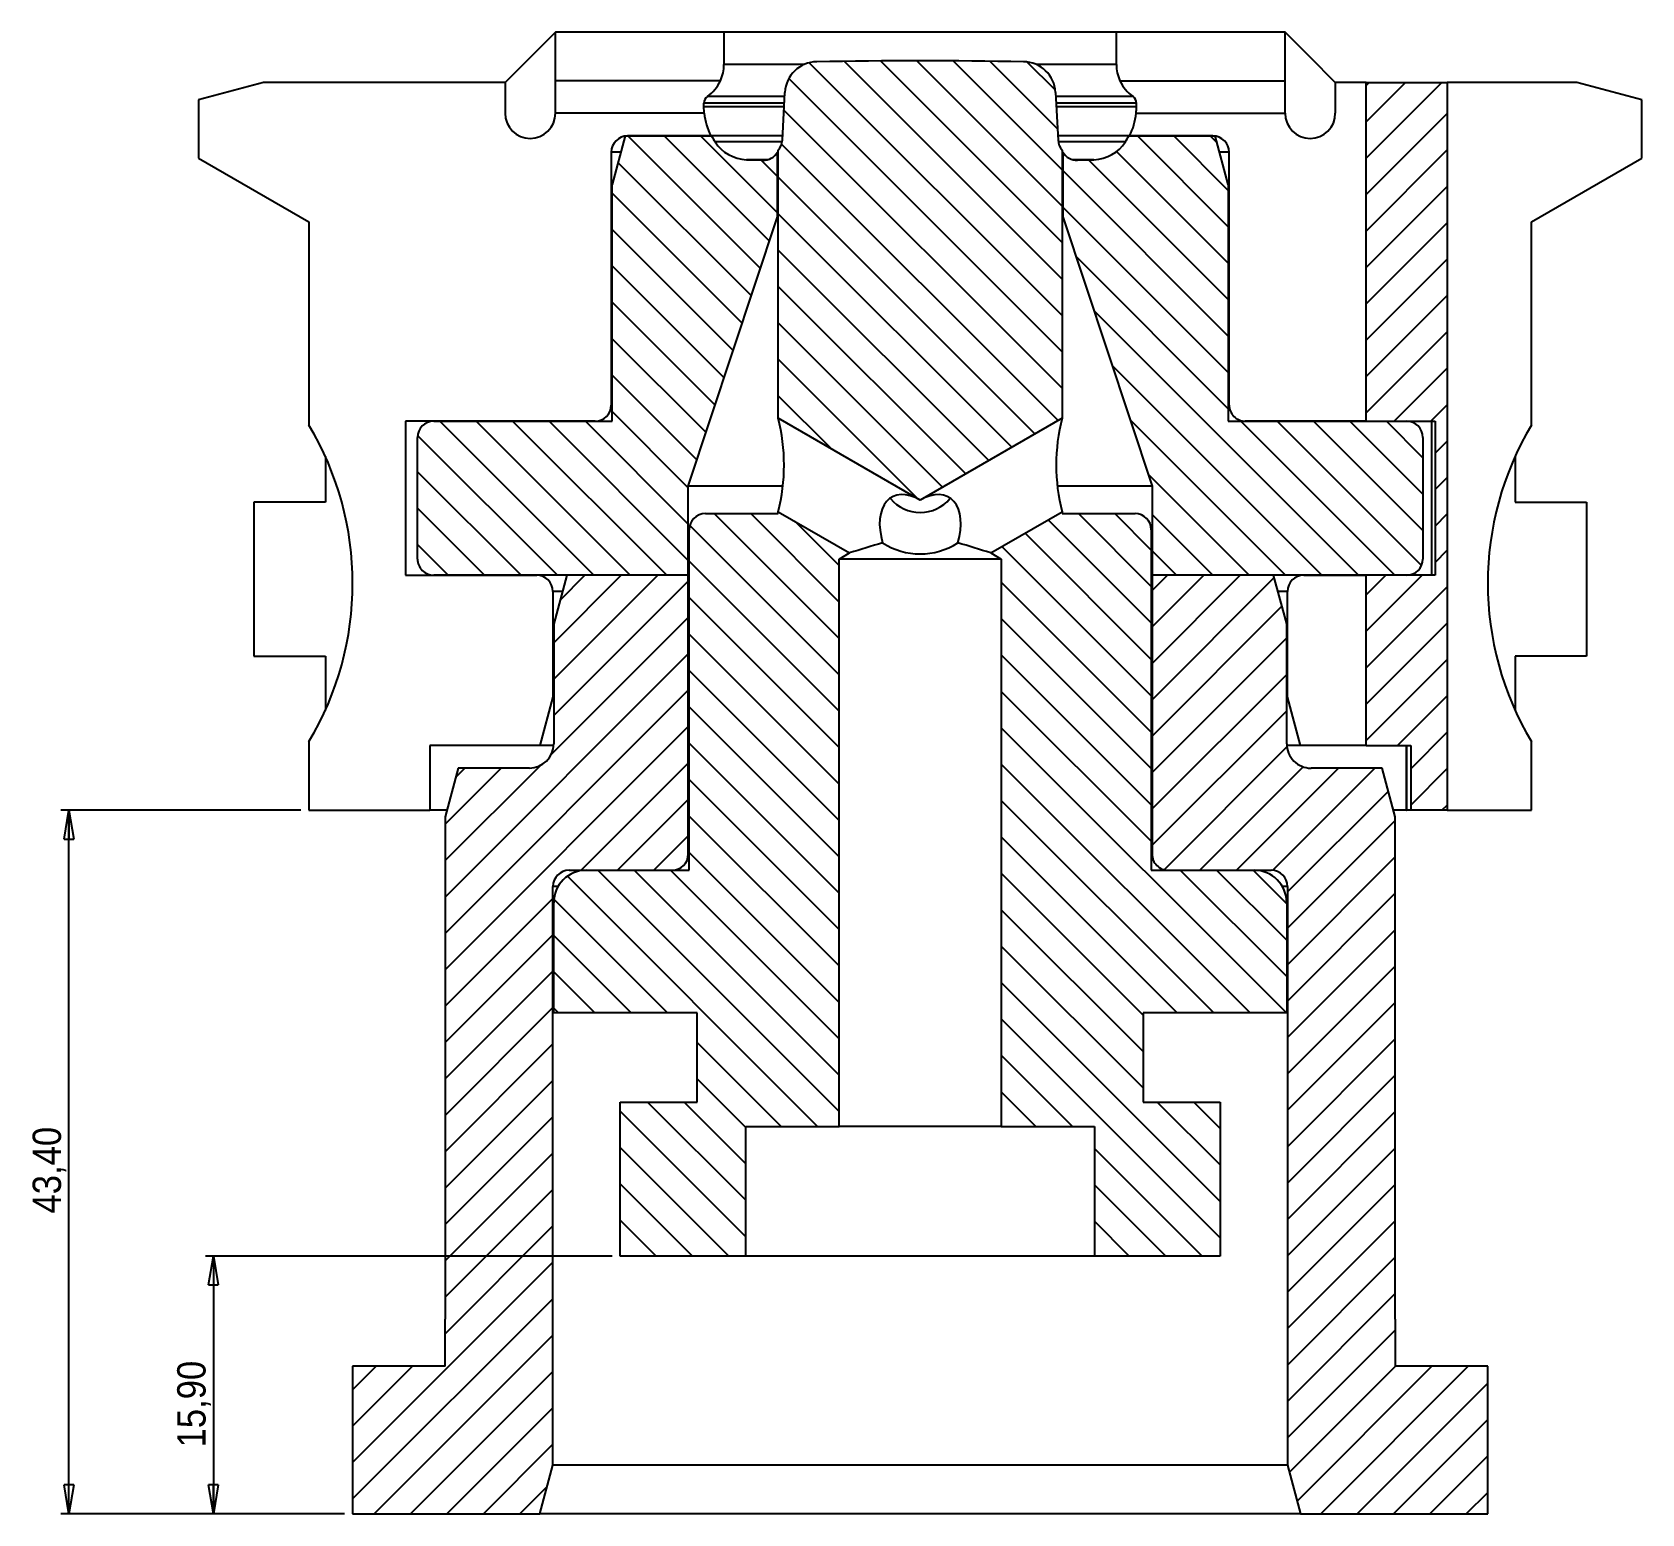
# Model space of a CAD drawing. Header units: millimetres. Extents: x 118 to 316, y 66 to 248.
import ezdxf

# ---------------------------------------------------------------- set-up
doc = ezdxf.new("R2010")
doc.units = ezdxf.units.MM
doc.linetypes.add('SLD-Solido', pattern=[0])
doc.layers.add('D', color=3, linetype='SLD-Solido', lineweight=25)
doc.layers.add('Q', color=2, linetype='SLD-Solido')
doc.layers.add('S', color=4, linetype='SLD-Solido')
doc.styles.add('SLDTEXTSTYLE0', font='GOTHIC.TTF', dxfattribs={"width": 0.913})
doc.dimstyles.new('SLDDIMSTYLE0', dxfattribs={"dimtxt": 3.5, "dimasz": 3.556, "dimexe": 0, "dimexo": 0.0625, "dimgap": 0.875, "dimtad": 1, "dimlfac": 0.5, "dimrnd": 1e-09, "dimzin": 12, "dimdsep": 46, "dimtxsty": 'SLDTEXTSTYLE0', "dimblk1": 'CLOSED', "dimblk2": 'CLOSED', "dimsah": 1, "dimcen": 0.09, "dimadec": 0, "dimazin": 3, "dimtfac": 1, "dimtofl": 0, "dimtmove": 0, "dimatfit": 3, "dimldrblk": 'CLOSED', "dimfxl": 0, "dimfrac": 2, "dimtolj": 1, "dimtzin": 12, "dimarcsym": 0})
pattern_1 = [(45, (0, 0), (-2.245064030267288, 2.245064030267288), [])]
pattern_2 = [(135.0000000000002, (0, 0), (-2.245064030267281, -2.245064030267296), [])]

# ---------------------------------------------------------------- blocks, each defined once
blk = doc.blocks.new('_CLOSED')
at = {"color": 0, "linetype": 'ByBlock', "lineweight": -2}
for p, q in [((-1, 0.166667), (0, 0)), ((-1, 0.166667), (-1, -0.166667)), ((0, 0), (-1, -0.166667)), ((0, 0), (-1, 0))]:
    blk.add_line(p, q, dxfattribs=at)
blk = doc.blocks.new('_D')
at = {"layer": 'Q'}
for p, q in [((150.7420801970427, 152.3004654794609), (121.1420801970428, 152.3004654794609)), ((122.1420801970428, 65.50046547946087), (122.1420801970428, 152.3004654794609)), ((156.1420801970427, 65.50046547946087), (121.1420801970428, 65.50046547946087))]:
    blk.add_line(p, q, dxfattribs=at)
at = {"layer": 'Q', "xscale": 3.556, "yscale": 3.556}
for p, rotation in [((122.1420801970428, 152.3004654794609), 90.0000000000004), ((122.1420801970428, 65.50046547946087), 270.0000000000004)]:
    blk.add_blockref('_CLOSED', p, dxfattribs=dict(at, rotation=rotation))
at = {"layer": 'Q', "insert": (117.6713772466658, 102.5512996631733), "char_height": 3.5, "attachment_point": 1, "rotation": 90, "style": 'SLDTEXTSTYLE0'}
blk.add_mtext('43,40', dxfattribs=at)
blk = doc.blocks.new('_D_1')
at = {"layer": 'Q'}
for p, q in [((189.1420801970427, 97.30046547946087), (138.9741300370099, 97.30046547946087)), ((139.9741300370099, 97.30046547946087), (139.9741300370099, 65.50046547946087)), ((156.1420801970427, 65.50046547946087), (138.9741300370099, 65.50046547946087))]:
    blk.add_line(p, q, dxfattribs=at)
at = {"layer": 'Q', "xscale": 3.556, "yscale": 3.556}
for p, rotation in [((139.9741300370099, 97.30046547946087), 90.0000000000004), ((139.9741300370099, 65.50046547946087), 270.0000000000004)]:
    blk.add_blockref('_CLOSED', p, dxfattribs=dict(at, rotation=rotation))
at = {"layer": 'Q', "insert": (135.503427086633, 73.68794309699004), "char_height": 3.5, "attachment_point": 1, "rotation": 90.00000000000041, "style": 'SLDTEXTSTYLE0'}
blk.add_mtext('15,90', dxfattribs=at)

msp = doc.modelspace()

# ---------------------------------------------------------------- hatches: boundary and pattern name
at = {"layer": 'S'}
h = msp.add_hatch(dxfattribs=at)
h.set_pattern_fill('ANSI31', color=256, angle=90.0000000000002, style=0)
h.set_pattern_definition(pattern_2)
edge = h.paths.add_edge_path(flags=0)
edge.add_line((227.1420801970427, 190.5703384605387), (244.6420801970428, 200.6739681713572))
edge.add_line((244.6420801970428, 200.6739681713572), (244.6420801970428, 233.7604654794608))
edge.add_arc((246.1393392665519, 235.0864425828728), 1.999999999999998, 182.9999999999983, 221.5281969847414, ccw=False)
edge.add_line((244.1420801970428, 234.9817706703869), (243.8335677734695, 240.8685383944503))
edge.add_arc((239.8390496344512, 240.6591945694785), 4.000000000000017, 3.000000000000288, 89.08603817308088)
edge.add_arc((227.1420801970428, -555.2395345205392), 800, 89.08603817309822, 90.91396182690178)
edge.add_arc((214.4451107596343, 240.6591945694785), 4.000000000000017, 90.9139618269175, 176.9999999999997)
edge.add_line((210.450592620616, 240.8685383944503), (210.1420801970427, 234.9817706703869))
edge.add_arc((208.1448211275336, 235.0864425828728), 1.999999999999998, 318.47180301525907, 357.0000000000017, ccw=False)
edge.add_line((209.6420801970427, 233.7604654794608), (209.6420801970427, 200.6739681713572))
edge.add_line((209.6420801970427, 200.6739681713572), (227.1420801970427, 190.5703384605387))
h = msp.add_hatch(dxfattribs=at)
h.set_pattern_fill('ANSI31', color=256, angle=2.8e-322, style=0)
h.set_pattern_definition(pattern_1)
h.paths.add_polyline_path([(282.1420801970427, 242.1004654794608), (282.1420801970427, 200.3004654794609), (290.6420801970427, 200.3004654794609), (290.6420801970427, 181.3004654794608), (282.1420801970427, 181.3004654794608), (282.1420801970427, 160.3004654794608), (287.6420801970427, 160.3004654794608), (287.6420801970427, 152.3004654794609), (292.1420801970427, 152.3004654794608), (292.1420801970427, 242.1004654794608)], flags=0)
h = msp.add_hatch(dxfattribs=at)
h.set_pattern_fill('ANSI31', color=256, angle=90.0000000000002, style=0)
h.set_pattern_definition(pattern_2)
edge = h.paths.add_edge_path(flags=0)
edge.add_arc((205.875091214808, 237.3684988437561), 4.799999999999997, 212.7680619239655, 268.0000000000007, ccw=False)
edge.add_arc((208.5658702047672, 239.1004654794608), 7.999999999999996, 206.743683950403, 212.7680619239656, ccw=False)
edge.add_line((201.4216417649705, 235.5004654794608), (190.7497753516295, 235.5004654794608))
edge.add_line((190.7497753516295, 235.5004654794608), (189.1420801970427, 229.5004654794606))
edge.add_line((189.1420801970427, 229.5004654794606), (189.1420801970427, 200.3004654794609))
edge.add_line((189.1420801970427, 200.3004654794609), (167.1420801970427, 200.3004654794609))
edge.add_arc((167.1420801970427, 198.3004654794609), 2, 90, 180)
edge.add_line((165.1420801970427, 198.3004654794609), (165.1420801970427, 183.3004654794609))
edge.add_arc((167.1420801970427, 183.3004654794609), 2, 180, 270.0000000000008)
edge.add_line((167.1420801970427, 181.3004654794609), (198.5420801970427, 181.3004654794609))
edge.add_line((198.5420801970427, 181.3004654794609), (198.5420801970427, 192.3004654794608))
edge.add_line((198.5420801970427, 192.3004654794608), (209.5420801970427, 225.5004654794608))
edge.add_line((209.5420801970427, 225.5004654794608), (209.5420801970427, 233.5004654794608))
edge.add_arc((207.8093265482061, 234.499247133499), 1.999999999999998, 268.00000000000125, 330.0402943829006, ccw=False)
edge.add_line((207.7395275548011, 232.5004654794608), (205.7075736306361, 232.5714228740645))
h = msp.add_hatch(dxfattribs=at)
h.set_pattern_fill('ANSI31', color=256, angle=90.0000000000002, style=0)
h.set_pattern_definition(pattern_2)
edge = h.paths.add_edge_path(flags=0)
edge.add_arc((246.4748338458794, 234.499247133499), 1.999999999999998, 209.9597056170994, 271.99999999999875, ccw=False)
edge.add_line((244.7420801970428, 233.5004654794608), (244.7420801970428, 225.5004654794608))
edge.add_line((244.7420801970428, 225.5004654794608), (255.7420801970428, 192.3004654794608))
edge.add_line((255.7420801970428, 192.3004654794608), (255.7420801970428, 181.3004654794609))
edge.add_line((255.7420801970428, 181.3004654794609), (287.1420801970427, 181.3004654794609))
edge.add_arc((287.1420801970427, 183.3004654794609), 2, 270.0000000000008, 360.0000000000008)
edge.add_line((289.1420801970427, 183.3004654794609), (289.1420801970427, 198.3004654794609))
edge.add_arc((287.1420801970427, 198.3004654794609), 2, 0, 90)
edge.add_line((287.1420801970427, 200.3004654794609), (265.1420801970428, 200.3004654794609))
edge.add_line((265.1420801970428, 200.3004654794609), (265.1420801970428, 229.5004654794606))
edge.add_line((265.1420801970428, 229.5004654794606), (263.5343850424559, 235.5004654794608))
edge.add_line((263.5343850424559, 235.5004654794608), (252.862518629115, 235.5004654794608))
edge.add_arc((245.7182901893183, 239.1004654794608), 7.999999999999996, 327.2319380760344, 333.25631604959693, ccw=False)
edge.add_arc((248.4090691792774, 237.3684988437561), 4.799999999999997, 271.9999999999993, 327.2319380760345, ccw=False)
edge.add_line((248.5765867634494, 232.5714228740645), (246.5446328392844, 232.5004654794608))
h = msp.add_hatch(dxfattribs=at)
h.set_pattern_fill('ANSI31', color=256, angle=90.0000000000002, style=0)
h.set_pattern_definition(pattern_2)
edge = h.paths.add_edge_path(flags=0)
edge.add_line((217.1420801970427, 183.3004654794609), (218.4379748809422, 184.0486506240517))
edge.add_line((218.4379748809422, 184.0486506240517), (209.6420801970427, 189.1269627875647))
edge.add_line((209.6420801970427, 189.1269627875647), (209.6420801970427, 188.9004654794609))
edge.add_line((209.6420801970427, 188.9004654794609), (200.6420801970427, 188.9004654794609))
edge.add_arc((200.6420801970427, 186.9004654794609), 2, 90, 180)
edge.add_line((198.6420801970427, 186.9004654794609), (198.6420801970427, 144.9004654794608))
edge.add_line((198.6420801970427, 144.9004654794608), (185.9420801970427, 144.9004654794609))
edge.add_arc((185.9420801970427, 140.9004654794608), 4, 90, 180)
edge.add_line((181.9420801970427, 140.9004654794608), (181.9420801970427, 127.3004654794608))
edge.add_line((181.9420801970427, 127.3004654794608), (199.6420801970427, 127.3004654794608))
edge.add_line((199.6420801970427, 127.3004654794608), (199.6420801970427, 116.3004654794608))
edge.add_line((199.6420801970427, 116.3004654794608), (190.1420801970427, 116.3004654794609))
edge.add_line((190.1420801970427, 116.3004654794609), (190.1420801970427, 97.30046547946087))
edge.add_line((190.1420801970427, 97.30046547946087), (205.6420801970427, 97.30046547946087))
edge.add_line((205.6420801970427, 97.30046547946087), (205.6420801970427, 113.3004654794609))
edge.add_line((205.6420801970427, 113.3004654794609), (217.1420801970427, 113.3004654794609))
edge.add_line((217.1420801970427, 113.3004654794609), (217.1420801970427, 183.3004654794609))
h = msp.add_hatch(dxfattribs=at)
h.set_pattern_fill('ANSI31', color=256, angle=90.0000000000002, style=0)
h.set_pattern_definition(pattern_2)
edge = h.paths.add_edge_path(flags=0)
edge.add_line((235.8461855131432, 184.0486506240517), (237.1420801970428, 183.3004654794609))
edge.add_line((237.1420801970428, 183.3004654794609), (237.1420801970428, 113.3004654794609))
edge.add_line((237.1420801970428, 113.3004654794609), (248.6420801970428, 113.3004654794609))
edge.add_line((248.6420801970428, 113.3004654794609), (248.6420801970428, 97.30046547946087))
edge.add_line((248.6420801970428, 97.30046547946087), (264.1420801970428, 97.30046547946087))
edge.add_line((264.1420801970428, 97.30046547946087), (264.1420801970428, 116.3004654794609))
edge.add_line((264.1420801970428, 116.3004654794609), (254.6420801970428, 116.3004654794608))
edge.add_line((254.6420801970428, 116.3004654794608), (254.6420801970428, 127.3004654794608))
edge.add_line((254.6420801970428, 127.3004654794608), (272.3420801970428, 127.3004654794608))
edge.add_line((272.3420801970428, 127.3004654794608), (272.3420801970428, 140.9004654794608))
edge.add_arc((268.3420801970428, 140.9004654794608), 4, 0, 90)
edge.add_line((268.3420801970428, 144.9004654794609), (255.6420801970428, 144.9004654794608))
edge.add_line((255.6420801970428, 144.9004654794608), (255.6420801970428, 186.9004654794609))
edge.add_arc((253.6420801970428, 186.9004654794609), 2, 0, 90)
edge.add_line((253.6420801970428, 188.9004654794609), (244.6420801970428, 188.9004654794609))
edge.add_line((244.6420801970428, 188.9004654794609), (244.6420801970428, 189.1269627875647))
edge.add_line((244.6420801970428, 189.1269627875647), (235.8461855131432, 184.0486506240517))
h = msp.add_hatch(dxfattribs=at)
h.set_pattern_fill('ANSI31', color=256, angle=2.8e-322, style=0)
h.set_pattern_definition(pattern_1)
edge = h.paths.add_edge_path(flags=0)
edge.add_arc((196.5420801970427, 146.9004654794608), 2, 270.0000000000008, 360.0000000000008)
edge.add_line((198.5420801970427, 146.9004654794608), (198.5420801970427, 181.3004654794609))
edge.add_line((198.5420801970427, 181.3004654794609), (183.5497753516294, 181.3004654794609))
edge.add_line((183.5497753516294, 181.3004654794609), (181.9420801970427, 175.3004654794609))
edge.add_line((181.9420801970427, 175.3004654794609), (181.9420801970427, 160.5004654794609))
edge.add_arc((178.9420801970427, 160.5004654794609), 3, 270, 360, ccw=False)
edge.add_line((178.9420801970427, 157.5004654794609), (170.1497753516294, 157.5004654794609))
edge.add_line((170.1497753516294, 157.5004654794609), (168.5420801970427, 151.5004654794609))
edge.add_line((168.5420801970427, 151.5004654794609), (168.5420801970427, 89.50046547946086))
edge.add_line((168.5420801970427, 89.50046547946086), (168.5420801970427, 83.70046547946086))
edge.add_line((168.5420801970427, 83.70046547946086), (157.1420801970427, 83.70046547946086))
edge.add_line((157.1420801970427, 83.70046547946086), (157.1420801970427, 65.50046547946087))
edge.add_line((157.1420801970427, 65.50046547946087), (180.234385042456, 65.50046547946087))
edge.add_line((180.234385042456, 65.50046547946087), (181.8420801970427, 71.5004654794609))
edge.add_line((181.8420801970427, 71.5004654794609), (181.8420801970427, 142.9004654794608))
edge.add_arc((183.8420801970427, 142.9004654794608), 2, 89.9999999999992, 180, ccw=False)
edge.add_line((183.8420801970427, 144.9004654794608), (196.5420801970427, 144.9004654794608))
h = msp.add_hatch(dxfattribs=at)
h.set_pattern_fill('ANSI31', color=256, angle=2.8e-322, style=0)
h.set_pattern_definition(pattern_1)
edge = h.paths.add_edge_path(flags=0)
edge.add_line((272.4420801970428, 142.9004654794608), (272.4420801970428, 71.5004654794609))
edge.add_line((272.4420801970428, 71.5004654794609), (274.0497753516295, 65.50046547946087))
edge.add_line((274.0497753516295, 65.50046547946087), (297.1420801970427, 65.50046547946087))
edge.add_line((297.1420801970427, 65.50046547946087), (297.1420801970427, 83.70046547946086))
edge.add_line((297.1420801970427, 83.70046547946086), (285.7420801970428, 83.70046547946086))
edge.add_line((285.7420801970428, 83.70046547946086), (285.7420801970428, 89.50046547946086))
edge.add_line((285.7420801970428, 89.50046547946086), (285.7420801970428, 151.5004654794609))
edge.add_line((285.7420801970428, 151.5004654794609), (284.134385042456, 157.5004654794609))
edge.add_line((284.134385042456, 157.5004654794609), (275.3420801970428, 157.5004654794609))
edge.add_arc((275.3420801970428, 160.5004654794609), 3, 180, 270, ccw=False)
edge.add_line((272.3420801970428, 160.5004654794609), (272.3420801970428, 175.3004654794609))
edge.add_line((272.3420801970428, 175.3004654794609), (270.734385042456, 181.3004654794609))
edge.add_line((270.734385042456, 181.3004654794609), (255.7420801970428, 181.3004654794609))
edge.add_line((255.7420801970428, 181.3004654794609), (255.7420801970428, 146.9004654794608))
edge.add_arc((257.7420801970428, 146.9004654794608), 2, 180, 270.0000000000008)
edge.add_line((257.7420801970428, 144.9004654794608), (270.4420801970428, 144.9004654794608))
edge.add_arc((270.4420801970428, 142.9004654794608), 2, -7.958078640513122e-13, 89.9999999999992, ccw=False)

# ---------------------------------------------------------------- linework, layer by layer
at = {"layer": 'D'}
for p, q in [((182.1420801970427, 242.3004654794608), (182.1420801970427, 248.3004654794608)), ((202.9420801970427, 248.3004654794608), (182.1420801970427, 248.3004654794608)), ((202.9420801970427, 248.3004654794608), (202.9420801970427, 244.3004654794608)), ((251.3420801970427, 248.3004654794608), (202.9420801970427, 248.3004654794608)), ((251.3420801970427, 244.3004654794608), (251.3420801970427, 248.3004654794608)), ((272.1420801970427, 248.3004654794608), (251.3420801970427, 248.3004654794608)), ((272.1420801970427, 242.3004654794608), (272.1420801970427, 248.3004654794608)), ((212.789470049783, 244.3004654794608), (202.9420801970427, 244.3004654794608)), ((251.3420801970427, 244.3004654794608), (241.4946903443025, 244.3004654794608)), ((202.505565042897, 242.3004654794608), (182.1420801970427, 242.3004654794608)), ((182.1420801970427, 238.3004654794608), (182.1420801970427, 242.3004654794608)), ((202.505565042897, 242.3004654794608), (202.5057679945143, 242.3004654794608)), ((251.7785953511885, 242.3004654794608), (272.1420801970427, 242.3004654794608)), ((272.1420801970427, 238.3004654794608), (272.1420801970427, 242.3004654794608)), ((146.1420801970428, 242.1004654794608), (138.1420801970427, 239.9568719400118)), ((175.9420801970428, 242.1004654794608), (146.1420801970428, 242.1004654794608)), ((175.9420801970428, 242.1004654794608), (175.9420801970428, 238.3004654794608)), ((210.4242989567707, 240.3668254005978), (200.8929934441824, 240.3668254005978)), ((210.1420801970427, 234.9817706703869), (210.450592620616, 240.8685383944503)), ((243.8335677734695, 240.8685383944503), (244.1420801970428, 234.9817706703869)), ((253.3913574320294, 240.3668254005978), (243.8598614373147, 240.3668254005978)), ((282.1420801970427, 242.1004654794608), (278.3420801970427, 242.1004654794608)), ((278.3420801970427, 242.1004654794608), (278.3420801970427, 238.3004654794608)), ((282.1420801970427, 200.3004654794609), (282.1420801970427, 242.1004654794608)), ((282.1420801970427, 242.1004654794608), (292.1420801970427, 242.1004654794608)), ((292.1420801970427, 242.1004654794608), (292.1420801970427, 152.3004654794608)), ((308.1420801970427, 242.1004654794608), (292.1420801970427, 242.1004654794608)), ((316.1420801970427, 239.9568719400118), (308.1420801970427, 242.1004654794608)), ((138.1420801970427, 239.9568719400118), (138.1420801970427, 232.7524291404396)), ((200.5059707079142, 238.3004654794608), (182.1420801970427, 238.3004654794608)), ((200.4660576383482, 239.1004654794608), (200.4660576383482, 239.5473170508347)), ((210.3813503440557, 239.5473170508347), (200.4660576383482, 239.5473170508347)), ((210.3579318455309, 239.1004654794608), (200.4660576383482, 239.1004654794608)), ((200.5059707079142, 238.3004654794608), (200.5061584236775, 238.3004654794608)), ((253.8182901893183, 239.5473170508347), (243.9028100500298, 239.5473170508347)), ((253.8182901893183, 239.1004654794608), (243.9262285485546, 239.1004654794608)), ((253.7781896861712, 238.3004654794608), (272.1420801970427, 238.3004654794608)), ((253.8182901893183, 239.1004654794608), (253.8182901893183, 239.5473170508347)), ((316.1420801970428, 232.7524291404396), (316.1420801970427, 239.9568719400118)), ((190.7497753516295, 235.5004654794608), (189.1420801970427, 229.5004654794606)), ((190.7497753516295, 235.5004654794608), (201.4216417649705, 235.5004654794608)), ((201.3216417649705, 235.5004654794608), (191.0420801970427, 235.5004654794608)), ((210.1692638401119, 235.5004654794608), (201.4216417649705, 235.5004654794608)), ((210.119716358914, 234.770548890199), (201.8389227298693, 234.770548890199)), ((252.862518629115, 235.5004654794608), (244.1148965539735, 235.5004654794608)), ((252.4452376642162, 234.770548890199), (244.1644440351715, 234.770548890199)), ((252.862518629115, 235.5004654794608), (263.5343850424559, 235.5004654794608)), ((263.2420801970428, 235.5004654794608), (252.962518629115, 235.5004654794608)), ((265.1420801970428, 229.5004654794606), (263.5343850424559, 235.5004654794608)), ((138.1420801970427, 232.7524291404396), (151.7420801970427, 224.9004654794608)), ((189.0420801970427, 233.5004654794608), (189.0420801970427, 202.3004654794609)), ((190.2138769667673, 233.5004654794608), (189.0420801970427, 233.5004654794608)), ((205.7075736306361, 232.5714228740644), (207.7395275548011, 232.5004654794608)), ((208.3417677418937, 232.5714228740644), (205.7075736306361, 232.5714228740644)), ((207.879125541611, 232.5004654794608), (207.7395275548011, 232.5004654794608)), ((209.6420801970427, 233.5004654794608), (209.5420801970427, 233.5004654794608)), ((209.5420801970427, 225.5004654794608), (209.5420801970427, 233.5004654794608)), ((209.6420801970427, 200.6739681713571), (209.6420801970427, 233.7604654794608)), ((244.6420801970428, 233.7604654794608), (244.6420801970428, 200.6739681713571)), ((244.7420801970428, 233.5004654794608), (244.6420801970428, 233.5004654794608)), ((244.7420801970428, 233.5004654794608), (244.7420801970428, 225.5004654794608)), ((248.5765867634494, 232.5714228740644), (245.9423926521918, 232.5714228740644)), ((246.5446328392844, 232.5004654794608), (246.4050348524745, 232.5004654794608)), ((246.5446328392844, 232.5004654794608), (248.5765867634494, 232.5714228740644)), ((265.2420801970428, 233.5004654794608), (264.0702834273182, 233.5004654794608)), ((265.2420801970428, 202.3004654794609), (265.2420801970428, 233.5004654794608)), ((302.5420801970428, 224.9004654794608), (316.1420801970428, 232.7524291404396)), ((189.1420801970427, 200.3004654794609), (189.1420801970427, 229.5004654794606)), ((265.1420801970428, 229.5004654794606), (265.1420801970428, 200.3004654794609)), ((151.7420801970427, 224.9004654794608), (151.7420801970427, 199.8258335937884)), ((198.5420801970427, 192.3004654794608), (209.5420801970427, 225.5004654794608)), ((209.6420801970427, 225.5004654794608), (209.5420801970427, 225.5004654794608)), ((244.7420801970428, 225.5004654794608), (244.6420801970428, 225.5004654794608)), ((244.7420801970428, 225.5004654794608), (255.7420801970428, 192.3004654794608)), ((302.5420801970428, 199.8258335937884), (302.5420801970428, 224.9004654794608)), ((189.0420801970427, 202.3004654794609), (189.1420801970427, 202.3004654794609)), ((227.1420801970427, 190.5703384605387), (209.6420801970427, 200.6739681713571)), ((244.6420801970428, 200.6739681713571), (227.1420801970427, 190.5703384605387)), ((265.1420801970428, 202.3004654794609), (265.2420801970428, 202.3004654794609)), ((163.6420801970427, 200.3004654794609), (163.6420801970427, 181.3004654794608)), ((187.0420801970427, 200.3004654794609), (163.6420801970427, 200.3004654794609)), ((167.1420801970427, 200.3004654794609), (189.1420801970427, 200.3004654794609)), ((265.1420801970428, 200.3004654794609), (287.1420801970427, 200.3004654794609)), ((282.1420801970427, 200.3004654794609), (267.2420801970428, 200.3004654794609)), ((282.1420801970427, 200.3004654794609), (290.6420801970427, 200.3004654794609)), ((290.2469773511435, 181.3004654794608), (290.2469773511436, 200.3004654794609)), ((290.6420801970427, 200.3004654794609), (290.6420801970427, 181.3004654794608)), ((165.1420801970427, 183.3004654794608), (165.1420801970427, 198.3004654794609)), ((289.1420801970427, 198.3004654794609), (289.1420801970427, 183.3004654794608)), ((153.7772384811363, 195.9339491166986), (153.7772384811363, 190.3004654794608)), ((300.5069219129492, 195.9339491166986), (300.5069219129492, 190.3004654794608)), ((198.5420801970427, 181.3004654794608), (198.5420801970427, 192.3004654794608)), ((210.2106944225196, 192.3004654794608), (198.5420801970427, 192.3004654794608)), ((255.7420801970428, 192.3004654794608), (244.0572972442058, 192.3004654794608)), ((255.7420801970428, 192.3004654794608), (255.7420801970428, 181.3004654794608)), ((144.9639809247913, 190.3004654794608), (144.9639809247913, 171.3004654794608)), ((153.7772384811363, 190.3004654794608), (144.9639809247913, 190.3004654794608)), ((200.6420801970427, 188.9004654794608), (209.6420801970427, 188.9004654794609)), ((209.6420801970427, 188.9004654794609), (209.6420801970427, 189.1269627875646)), ((209.6420801970427, 189.1269627875646), (218.4379748809422, 184.0486506240517)), ((235.8461855131432, 184.0486506240517), (244.6420801970428, 189.1269627875646)), ((244.6420801970428, 189.1269627875646), (244.6420801970428, 188.9004654794609)), ((244.6420801970428, 188.9004654794609), (253.6420801970428, 188.9004654794608)), ((300.5069219129492, 190.3004654794608), (309.3201794692941, 190.3004654794608)), ((309.3201794692941, 190.3004654794608), (309.3201794692941, 171.3004654794608)), ((198.6420801970427, 144.9004654794608), (198.6420801970427, 186.9004654794608)), ((255.6420801970428, 186.9004654794608), (255.6420801970428, 144.9004654794608)), ((217.1420801970427, 183.3004654794608), (218.4379748809422, 184.0486506240517)), ((237.1420801970428, 183.3004654794608), (217.1420801970427, 183.3004654794608)), ((217.1420801970427, 113.3004654794609), (217.1420801970427, 183.3004654794608)), ((235.8461855131432, 184.0486506240517), (237.1420801970428, 183.3004654794608)), ((237.1420801970428, 183.3004654794608), (237.1420801970428, 113.3004654794609)), ((163.6420801970427, 181.3004654794608), (179.8420801970427, 181.3004654794608)), ((198.5420801970427, 181.3004654794608), (167.1420801970427, 181.3004654794608)), ((183.5497753516294, 181.3004654794608), (181.9420801970427, 175.3004654794608)), ((198.5420801970427, 181.3004654794608), (183.5497753516294, 181.3004654794608)), ((198.6420801970427, 181.3004654794608), (198.5420801970427, 181.3004654794608)), ((198.5420801970427, 146.9004654794608), (198.5420801970427, 181.3004654794608)), ((255.7420801970428, 181.3004654794608), (255.6420801970428, 181.3004654794608)), ((287.1420801970427, 181.3004654794608), (255.7420801970428, 181.3004654794608)), ((255.7420801970428, 181.3004654794608), (255.7420801970428, 146.9004654794608)), ((270.734385042456, 181.3004654794608), (255.7420801970428, 181.3004654794608)), ((272.3420801970428, 175.3004654794608), (270.734385042456, 181.3004654794608)), ((274.4420801970427, 181.3004654794608), (282.1420801970427, 181.3004654794608)), ((290.6420801970427, 181.3004654794608), (282.1420801970427, 181.3004654794608)), ((282.1420801970427, 160.3004654794608), (282.1420801970427, 181.3004654794608)), ((181.8420801970427, 179.3004654794608), (181.8420801970427, 166.3004654794608)), ((183.0138769667672, 179.3004654794608), (181.8420801970427, 179.3004654794608)), ((272.4420801970427, 179.3004654794608), (271.2702834273183, 179.3004654794608)), ((272.4420801970427, 166.3004654794608), (272.4420801970427, 179.3004654794608)), ((181.9420801970427, 175.3004654794608), (181.9420801970427, 160.5004654794608)), ((272.3420801970428, 160.5004654794608), (272.3420801970428, 175.3004654794608)), ((144.9639809247913, 171.3004654794608), (153.7772384811363, 171.3004654794608)), ((153.7772384811363, 171.3004654794608), (153.7772384811363, 164.666981842223)), ((300.5069219129492, 171.3004654794608), (300.5069219129492, 164.666981842223)), ((309.3201794692941, 171.3004654794608), (300.5069219129492, 171.3004654794608)), ((181.8420801970427, 166.3004654794608), (180.234385042456, 160.3004654794608)), ((181.9420801970427, 166.3004654794608), (181.8420801970427, 166.3004654794608)), ((272.4420801970427, 166.3004654794608), (272.3420801970428, 166.3004654794608)), ((274.0497753516294, 160.3004654794608), (272.4420801970427, 166.3004654794608)), ((151.7420801970427, 160.7750973651332), (151.7420801970427, 152.3004654794608)), ((180.234385042456, 160.3004654794608), (166.6420801970427, 160.3004654794608)), ((166.6420801970427, 160.3004654794608), (166.6420801970427, 152.3004654794608)), ((181.9354061064619, 160.3004654794608), (180.234385042456, 160.3004654794608)), ((274.0497753516294, 160.3004654794608), (272.3487542876236, 160.3004654794608)), ((282.1420801970427, 160.3004654794608), (274.0497753516294, 160.3004654794608)), ((282.1420801970427, 160.3004654794608), (287.6420801970427, 160.3004654794608)), ((287.1108220547806, 152.3004654794608), (287.1108220547806, 160.3004654794608)), ((287.1754042762573, 152.3004654794608), (287.1754042762573, 160.3004654794608)), ((287.6420801970427, 160.3004654794608), (287.6420801970427, 152.3004654794608)), ((302.5420801970428, 152.3004654794608), (302.5420801970428, 160.7750973651332)), ((170.1497753516294, 157.5004654794608), (168.5420801970427, 151.5004654794608)), ((178.9420801970427, 157.5004654794608), (170.1497753516294, 157.5004654794608)), ((284.134385042456, 157.5004654794608), (275.3420801970428, 157.5004654794608)), ((285.7420801970428, 151.5004654794608), (284.134385042456, 157.5004654794608)), ((151.7420801970427, 152.3004654794608), (166.6420801970427, 152.3004654794608)), ((168.7564395509876, 152.3004654794608), (166.6420801970427, 152.3004654794608)), ((168.5420801970427, 151.5004654794608), (168.5420801970427, 89.50046547946084)), ((287.1108220547806, 152.3004654794608), (285.5277208430979, 152.3004654794608)), ((285.7420801970428, 89.50046547946084), (285.7420801970428, 151.5004654794608)), ((287.1108220547806, 152.3004654794608), (287.1754042762573, 152.3004654794608)), ((287.6420801970427, 152.3004654794608), (287.1754042762573, 152.3004654794608)), ((292.1420801970427, 152.3004654794608), (287.6420801970427, 152.3004654794608)), ((292.1420801970427, 152.3004654794608), (302.5420801970428, 152.3004654794608)), ((198.5420801970427, 146.9004654794608), (198.6420801970427, 146.9004654794608)), ((255.6420801970428, 146.9004654794608), (255.7420801970428, 146.9004654794608)), ((183.8420801970427, 144.9004654794608), (196.5420801970427, 144.9004654794608)), ((185.9420801970427, 144.9004654794608), (198.6420801970427, 144.9004654794608)), ((255.6420801970428, 144.9004654794608), (268.3420801970428, 144.9004654794608)), ((257.7420801970428, 144.9004654794608), (270.4420801970428, 144.9004654794608)), ((181.8420801970427, 71.50046547946089), (181.8420801970427, 142.9004654794608)), ((182.4779785819049, 142.9004654794608), (181.8420801970427, 142.9004654794608)), ((272.4420801970428, 142.9004654794608), (271.8061818121805, 142.9004654794608)), ((272.4420801970428, 142.9004654794608), (272.4420801970428, 71.50046547946089)), ((181.9420801970427, 127.3004654794608), (181.9420801970427, 140.9004654794608)), ((272.3420801970428, 140.9004654794608), (272.3420801970428, 127.3004654794608)), ((199.6420801970427, 127.3004654794608), (181.9420801970427, 127.3004654794608)), ((199.6420801970427, 116.3004654794608), (199.6420801970427, 127.3004654794608)), ((254.6420801970428, 127.3004654794608), (254.6420801970428, 116.3004654794608)), ((272.3420801970428, 127.3004654794608), (254.6420801970428, 127.3004654794608)), ((190.1420801970427, 97.30046547946085), (190.1420801970427, 116.3004654794608)), ((190.1420801970427, 116.3004654794608), (199.6420801970427, 116.3004654794608)), ((254.6420801970428, 116.3004654794608), (264.1420801970428, 116.3004654794608)), ((264.1420801970428, 116.3004654794608), (264.1420801970428, 97.30046547946085)), ((205.6420801970427, 97.30046547946085), (205.6420801970427, 113.3004654794609)), ((205.6420801970427, 113.3004654794609), (217.1420801970427, 113.3004654794609)), ((237.1420801970428, 113.3004654794609), (217.1420801970427, 113.3004654794609)), ((237.1420801970428, 113.3004654794609), (248.6420801970428, 113.3004654794609)), ((248.6420801970428, 113.3004654794609), (248.6420801970428, 97.30046547946085)), ((205.6420801970427, 97.30046547946085), (190.1420801970427, 97.30046547946085)), ((248.6420801970428, 97.30046547946085), (205.6420801970427, 97.30046547946085)), ((264.1420801970428, 97.30046547946085), (248.6420801970428, 97.30046547946085)), ((168.5420801970427, 83.70046547946085), (168.5420801970427, 89.50046547946084)), ((285.7420801970428, 89.50046547946084), (285.7420801970428, 83.70046547946085)), ((157.1420801970427, 83.70046547946085), (157.1420801970427, 65.50046547946086)), ((168.5420801970427, 83.70046547946085), (157.1420801970427, 83.70046547946085)), ((297.1420801970427, 83.70046547946085), (285.7420801970428, 83.70046547946085)), ((297.1420801970427, 65.50046547946086), (297.1420801970427, 83.70046547946085)), ((180.234385042456, 65.50046547946086), (181.8420801970427, 71.50046547946089)), ((272.4420801970428, 71.50046547946089), (181.8420801970427, 71.50046547946089)), ((272.4420801970428, 71.50046547946089), (274.0497753516295, 65.50046547946086)), ((157.1420801970427, 65.50046547946086), (180.234385042456, 65.50046547946086)), ((274.0497753516295, 65.50046547946086), (180.234385042456, 65.50046547946086)), ((274.0497753516295, 65.50046547946086), (297.1420801970427, 65.50046547946086))]:
    msp.add_line(p, q, dxfattribs=at)
at = {"layer": 'D', "flags": 128}
for points in [[(182.1420801970427, 248.3000210372111), (176.717278510591, 242.8752671643527), (175.9424708235329, 242.1004654794608)], [(278.3416895705526, 242.1004654794608), (275.2418688376519, 245.200261038406), (272.1420801970427, 248.3000210372111)], [(200.5061584236775, 238.3004654794608), (200.4952972368259, 238.4171095379255), (200.4660576383482, 239.1004654794608)]]:
    msp.add_lwpolyline(points, dxfattribs=at)
at = {"layer": 'D'}
for centre, radius, start, end in [((198.1420801970427, 244.3004654794608), 4.800000000000011, 335.3756816478368, 0), ((214.4451107596343, 240.6591945694785), 4.000000000000016, 90.91396182691751, 176.9999999999997), ((227.1420801970428, -555.2395345205392), 799.9999999999999, 89.08603817309822, 90.91396182690178), ((239.8390496344512, 240.6591945694785), 4.000000000000016, 3.000000000000288, 89.08603817308088), ((256.1420801970428, 244.3004654794608), 4.80000000000004, 180, 204.6243183521647), ((198.1422786726847, 244.300486951282), 4.800013015551855, 304.9641670072598, 335.3754709172771), ((256.1420801970428, 244.3004654794608), 4.800000000000042, 204.6243183521647, 235.0356079218004), ((201.4660560221981, 239.5473157610071), 0.999998383850802, 124.9641306993153, 179.9999260981999), ((252.8182901893183, 239.5473170508347), 1, 0, 55.0356079217983), ((179.0420801970428, 238.3004654794608), 3.099999999999994, 180, 0), ((208.4658702047672, 239.1004654794608), 8.000000000000021, 185.7391704772674, 206.7436839504037), ((245.8182901893183, 239.1004654794608), 8.000000000000027, 333.2563160495979, 354.2608295227342), ((245.8182901893183, 239.1004654794608), 8, 354.2608295227342, 0), ((275.2420801970427, 238.3004654794608), 3.100000000000023, 180, 0), ((191.0420801970427, 233.5004654794608), 2, 90, 180), ((208.5658702047672, 239.1004654794608), 7.999999999999979, 206.7436839504039, 212.7680619239662), ((205.875091214808, 237.3684988437561), 4.800000000000006, 212.7680619239663, 268.0000000000015), ((208.1448211275336, 235.0864425828727), 1.999999999999999, 318.4718030152605, 357.0000000000033), ((246.1393392665519, 235.0864425828727), 1.999999999999978, 182.9999999999983, 221.5281969847417), ((248.4090691792774, 237.3684988437561), 4.800000000000006, 272.0000000000001, 327.2319380760353), ((245.7182901893183, 239.1004654794608), 7.999999999999979, 327.2319380760354, 333.2563160495978), ((263.2420801970428, 233.5004654794608), 2, 0, 90), ((207.8093265482061, 234.499247133499), 2.000000000000004, 268.000000000002, 330.0402943829013), ((246.4748338458794, 234.499247133499), 2.000000000000004, 209.9597056171002, 271.9999999999996), ((187.0420801970427, 202.3004654794609), 2, 270.0000000000008, 0), ((186.4817007734132, 194.9004654794609), 23.86915391001147, 346.0023953830537, 13.99760461694705), ((267.1934059898657, 194.9004654794609), 23.27865177254419, 165.6397972263672, 194.3602027736336), ((267.2420801970428, 202.3004654794609), 2, 180, 270.0000000000008), ((119.1420801970427, 180.3004654794608), 37.99999999999999, 329.0810195164896, 30.91898048351122), ((167.1420801970427, 198.3004654794609), 2, 90, 180), ((287.1420801970427, 198.3004654794609), 2, 0, 90), ((335.1420801970427, 180.3004654794608), 37.99999999999998, 149.0810195164888, 210.918980483512), ((227.1435352496244, 193.8476932821796), 4.796238372065112, 220.0535817032147, 319.9232931961145), ((200.6420801970427, 186.9004654794608), 2, 90, 180), ((253.6420801970428, 186.9004654794608), 2, 0, 90), ((262.8020862673151, 46.10895141015971), 144.8983609235159, 106.1445924925187, 107.8288087621306), ((227.1420801970427, 192.421625455989), 8.500699572231852, 236.9923087799104, 303.0076912200915), ((191.6583151973571, 46.68588891044109), 144.2951703579676, 72.16767075628088, 73.85892798907001), ((167.1420801970427, 183.3004654794608), 2, 180, 270.0000000000008), ((287.1420801970427, 183.3004654794608), 2, 270.0000000000008, 0), ((179.8420801970427, 179.3004654794608), 2, 0, 90), ((274.4420801970427, 179.3004654794608), 2, 90, 180), ((178.9420801970427, 160.5004654794608), 3, 270.0000000000008, 0), ((275.3420801970428, 160.5004654794608), 3, 180, 270.0000000000008), ((196.5420801970427, 146.9004654794608), 2, 270.0000000000008, 0), ((257.7420801970428, 146.9004654794608), 2, 180, 270.0000000000008), ((183.8420801970427, 142.9004654794608), 2, 90, 180), ((185.9420801970427, 140.9004654794608), 4, 90, 180), ((268.3420801970428, 140.9004654794608), 4, 0, 90), ((270.4420801970428, 142.9004654794608), 2, 0, 90)]:
    msp.add_arc(centre, radius, start, end, dxfattribs=at)
for major_axis, ratio, start_param, end_param in [((-3.535533905932709, 6.12372435695795), 0.5773502691896273, 5.49778714378216, 7.455295896213826), ((3.535533905932765, 6.12372435695795), 0.5773502691896215, 5.111074718145359, 7.068583470577042)]:
    msp.add_ellipse((227.1420801970427, 184.7968357686425), major_axis=major_axis, ratio=ratio, start_param=start_param, end_param=end_param, dxfattribs=at)

# ---------------------------------------------------------------- dimensions: what is measured, and where the dimension line sits
at = {"layer": 'Q'}
for base, p1, p2, picture, middle in [((122.1420801970428, 152.3004654794609), (157.1420801970427, 65.50046547946087), (151.7420801970427, 152.3004654794609), '_D', (122.1420801970428, 108.3700499068072)), ((139.9741300370099, 65.50046547946087), (190.1420801970427, 97.30046547946087), (157.1420801970427, 65.50046547946087), '_D_1', (139.9741300370099, 79.5066933406241))]:
    dim = msp.add_linear_dim(base=base, p1=p1, p2=p2, angle=90.0000000000002, dimstyle='SLDDIMSTYLE0', dxfattribs=at)
    dim.commit()
    dim.dimension.update_dxf_attribs({"geometry": picture, "text_midpoint": middle, "dimtype": 160})

doc.saveas('drawing.dxf')
